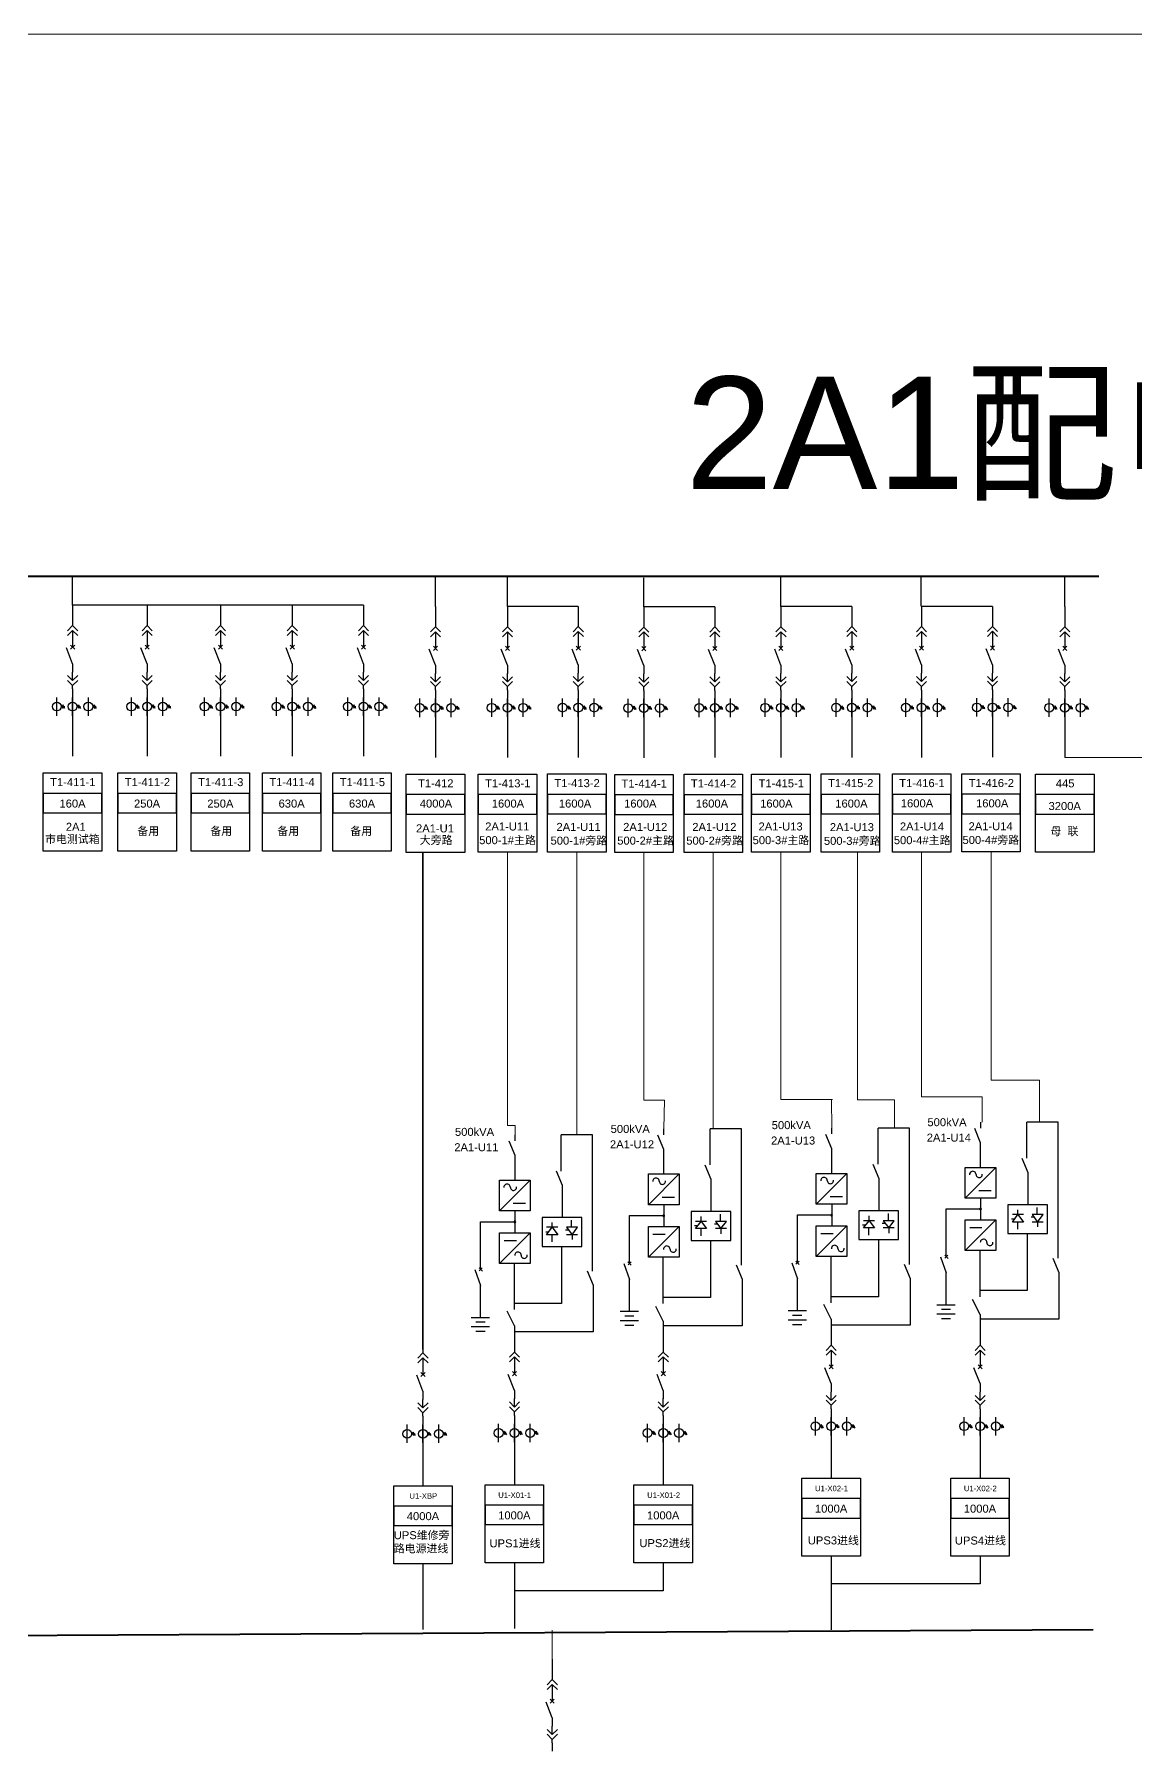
# Model space of a CAD drawing. Header units: millimetres. Extents: x -3460 to -460, y 6070 to 9130.
# Drawn here: x -2550.8 to -2452.7, y 7515.8 to 7668.4 of the extents above; entities that cross this region are included whole.
import ezdxf
from ezdxf.enums import TextEntityAlignment as Align

# ---------------------------------------------------------------- set-up
doc = ezdxf.new("R2010")
doc.units = ezdxf.units.MM
doc.header["$LTSCALE"] = 1000
doc.header["$MEASUREMENT"] = 0
doc.styles.get("Standard").update_dxf_attribs({"font": 'arial.ttf'})

# ---------------------------------------------------------------- blocks, each defined once
blk = doc.blocks.new('DYDQAA05')
at = {"color": 0}
blk.add_lwpolyline([(0, 0), (0, -7)], dxfattribs=at)
blk = doc.blocks.new('DYDQAA03')
at = {"color": 0}
for points in [[(0, 0), (0, -1.5)], [(-2.12, -3.62), (0, -1.5)], [(-2.12, -5.62), (0, -3.5)], [(2.12, -3.62), (0, -1.5)], [(2.12, -5.62), (0, -3.5)], [(0, -3.5), (0, -7)]]:
    blk.add_lwpolyline(points, dxfattribs=at)
blk = doc.blocks.new('DYDQAA09')
at = {"color": 0}
blk.add_lwpolyline([(0, 0), (0, -3.5)], dxfattribs=at)
blk.add_lwpolyline([(0, 0), (0, -3.5)], dxfattribs=at)
blk.add_lwpolyline([(0, 0), (0, -3.5)], dxfattribs=at)
blk.add_lwpolyline([(0, 0), (0, -3.5)], dxfattribs=at)
blk.add_lwpolyline([(0, 0), (0, -3.5)], dxfattribs=at)
blk.add_lwpolyline([(0, 0), (0, -3.5)], dxfattribs=at)
blk.add_lwpolyline([(0, 0), (0, -3.5)], dxfattribs=at)
blk.add_lwpolyline([(0, 0), (0, -3.5)], dxfattribs=at)
blk.add_lwpolyline([(0, 0), (0, -3.5)], dxfattribs=at)
blk = doc.blocks.new('DYDQ0201')
at = {"color": 0}
for points in [[(0.86, -0.86), (-0.86, 0.86)], [(-0.86, -0.86), (0.86, 0.86)], [(0, -7), (-2.61, -0.37)]]:
    blk.add_lwpolyline(points, dxfattribs=at)
blk = doc.blocks.new('DYDQAA04')
at = {"color": 0}
for points in [[(0, -3.5), (0, 0)], [(-2.12, -1.38), (0, -3.5)], [(-2.12, -3.38), (0, -5.5)], [(2.12, -1.38), (0, -3.5)], [(2.12, -3.38), (0, -5.5)], [(0, -7), (0, -5.5)]]:
    blk.add_lwpolyline(points, dxfattribs=at)
blk = doc.blocks.new('A$C03DD39B5')
for p, q in [((417, 475), (283, 392)), ((417, 422), (283, 339)), ((350, 333), (350, 467))]:
    blk.add_line(p, q)
blk.add_lwpolyline([(700, 167), (0, 167)])
blk.add_circle((350, 167), 167)

msp = doc.modelspace()

# ---------------------------------------------------------------- linework, layer by layer
for p, q in [((-2547.41, 7617.53, -28245.68), (-2547.41, 7620.11, -26862.4)), ((-2515.08, 7617.42, -8892.42), (-2515.08, 7620, -7509.14)), ((-2508.67, 7617.42, -9584.06), (-2508.67, 7620, -8200.78)), ((-2496.52, 7617.4, -8892.42), (-2496.52, 7619.98, -7509.14)), ((-2484.31, 7617.42, -8198.05), (-2484.31, 7620, -6814.77)), ((-2471.82, 7617.46, -2769.3), (-2471.82, 7620.04, -1386.01)), ((-2459.02, 7617.42, -8892.42), (-2459.02, 7620, -7509.14)), ((-2521.49, 7617.53, -28245.73), (-2547.41, 7617.53, -28245.73)), ((-2502.36, 7617.42, -9584.06), (-2508.67, 7617.42, -9584.06)), ((-2490.2, 7617.4, -8892.42), (-2496.52, 7617.4, -8892.42)), ((-2477.99, 7617.42, -8198.05), (-2484.31, 7617.42, -8198.05)), ((-2465.46, 7617.44, -14321.17), (-2471.78, 7617.44, -14321.17)), ((-2547.41, 7609.29, -26044.51), (-2547.41, 7607.65, -26044.51)), ((-2540.77, 7609.29, -26044.51), (-2540.77, 7607.65, -26044.51)), ((-2534.24, 7609.29, -26044.51), (-2534.24, 7607.65, -26044.51)), ((-2527.84, 7609.29, -26044.51), (-2527.84, 7607.65, -26044.51)), ((-2521.49, 7609.29, -26044.51), (-2521.49, 7607.65, -26044.51)), ((-2515.08, 7609.18, -6691.2), (-2515.08, 7607.54, -6691.2)), ((-2508.67, 7609.18, -7382.84), (-2508.67, 7607.54, -7382.84)), ((-2502.36, 7609.2, -6691.2), (-2502.36, 7607.56, -6691.2)), ((-2496.52, 7609.16, -6691.2), (-2496.52, 7607.52, -6691.2)), ((-2490.2, 7609.17, -5999.56), (-2490.2, 7607.53, -5999.56)), ((-2484.31, 7609.18, -5996.82), (-2484.31, 7607.54, -5996.82)), ((-2477.99, 7609.2, -5305.18), (-2477.99, 7607.56, -5305.18)), ((-2471.78, 7609.2, -12119.95), (-2471.78, 7607.56, -12119.95)), ((-2465.46, 7609.22, -11428.31), (-2465.46, 7607.58, -11428.31)), ((-2459.02, 7609.18, -6691.2), (-2459.02, 7607.54, -6691.2)), ((-2547.41, 7607.65, -26044.51), (-2547.41, 7604.09, -26044.51)), ((-2540.77, 7607.65, -26044.51), (-2540.77, 7604.09, -26044.51)), ((-2534.24, 7607.65, -26044.51), (-2534.24, 7604.09, -26044.51)), ((-2527.84, 7607.65, -26044.51), (-2527.84, 7604.09, -26044.51)), ((-2521.49, 7607.65, -26044.51), (-2521.49, 7604.09, -26044.51)), ((-2515.08, 7607.54, -6691.2), (-2515.08, 7603.98, -6691.2)), ((-2508.67, 7607.54, -7382.84), (-2508.67, 7603.98, -7382.84)), ((-2502.36, 7607.56, -6691.2), (-2502.36, 7603.99, -6691.2)), ((-2496.52, 7607.52, -6691.2), (-2496.52, 7603.95, -6691.2)), ((-2490.2, 7607.53, -5999.56), (-2490.2, 7603.97, -5999.56)), ((-2484.31, 7607.54, -5996.82), (-2484.31, 7603.98, -5996.82)), ((-2477.99, 7607.56, -5305.18), (-2477.99, 7603.99, -5305.18)), ((-2471.78, 7607.56, -12119.95), (-2471.78, 7603.99, -12119.95)), ((-2465.46, 7607.58, -11428.31), (-2465.46, 7604.01, -11428.31)), ((-2459.02, 7607.54, -6691.2), (-2459.02, 7603.98, -6691.2)), ((-2516.2, 7544.52, -6132.72), (-2516.2, 7542.88, -6132.72)), ((-2508.05, 7544.6, -6132.72), (-2508.05, 7542.96, -6132.72)), ((-2494.79, 7544.6, -6132.72), (-2494.79, 7542.96, -6132.72)), ((-2479.83, 7545.2, -6132.72), (-2479.83, 7543.56, -6132.72)), ((-2466.57, 7545.2, -6132.72), (-2466.57, 7543.56, -6132.72)), ((-2516.2, 7542.88, -3931.49), (-2516.2, 7539.13, -6291.53)), ((-2508.05, 7542.96, -3931.49), (-2508.05, 7539.21, -6259.02)), ((-2494.79, 7542.96, -3931.49), (-2494.79, 7539.21, -6290.51)), ((-2479.83, 7543.56, -3931.49), (-2479.83, 7539.81, -6259.02)), ((-2466.57, 7543.56, -3931.49), (-2466.57, 7539.81, -6290.51)), ((-2516.2, 7532.18, -6259.02), (-2516.2, 7526.32, -6259.02)), ((-2508.05, 7532.26, -6259.02), (-2508.05, 7526.4, -6259.02)), ((-2494.79, 7532.26, -6259.02), (-2494.79, 7529.78, -6259.02)), ((-2479.83, 7532.85, -6259.02), (-2479.83, 7526.28, -6259.02)), ((-2466.57, 7532.85, -6259.02), (-2466.57, 7530.38, -6259.02)), ((-2494.79, 7529.78, -6259.02), (-2508.05, 7529.78, -6259.02)), ((-2466.57, 7530.38, -6259.02), (-2479.83, 7530.38, -6259.02))]:
    msp.add_line(p, q)
at = {"color": 1, "lineweight": 20}
msp.add_line((-2459.02, 7603.98, -6691.2), (-2442.49, 7603.99, -6691.2), dxfattribs=at)
at = {"color": 5, "lineweight": 35}
msp.add_line((-2516.2, 7595.53, -7509.14), (-2516.2, 7551.27, -8333.94), dxfattribs=at)
at = {"color": 6, "lineweight": 13, "ltscale": 0.02468, "true_color": 0xff00ff}
for p, q in [((-2508.67, 7595.54, -8200.78), (-2508.67, 7571.2)), ((-2496.52, 7595.51, -7509.14), (-2496.52, 7573.45)), ((-2484.31, 7595.54, -6814.77), (-2484.31, 7573.53)), ((-2471.78, 7595.55, -12937.89), (-2471.78, 7573.77, -12937.89)), ((-2496.52, 7573.45), (-2494.67, 7573.45)), ((-2494.67, 7573.45), (-2494.73, 7570.91, -8333.94)), ((-2484.31, 7573.53), (-2479.71, 7573.53)), ((-2479.81, 7573.53), (-2479.78, 7570.97, -8333.94)), ((-2471.78, 7573.77, -12937.89), (-2466.38, 7573.77, -12937.89)), ((-2466.38, 7573.77, -12937.89), (-2466.38, 7571.51, -12937.89)), ((-2508.67, 7571.2), (-2508, 7571.2)), ((-2508, 7571.2), (-2507.99, 7570.37))]:
    msp.add_line(p, q, dxfattribs=at)
at = {"color": 3, "lineweight": 13, "ltscale": 0.02468, "true_color": 0x00ff00}
for p, q in [((-2502.49, 7595.55, -7509.14), (-2502.49, 7570.37, -7509.14)), ((-2490.34, 7595.53, -6817.5), (-2490.34, 7570.91, -6817.5)), ((-2477.5, 7595.55, -6123.13), (-2477.5, 7573.49, -6123.13)), ((-2465.59, 7595.57, -12246.25), (-2465.59, 7575.25, -12246.25)), ((-2465.59, 7575.25, -12246.25), (-2461.28, 7575.25, -12246.25)), ((-2461.28, 7575.25, -12246.25), (-2461.28, 7571.51, -12246.25)), ((-2477.5, 7573.49, -6123.13), (-2474.19, 7573.49, -6123.13)), ((-2474.19, 7573.49, -6123.13), (-2474.19, 7570.97, -6123.13))]:
    msp.add_line(p, q, dxfattribs=at)
at = {"color": 3, "lineweight": -2}
for p, q in [((-2507.99, 7569.85, -8333.94), (-2507.99, 7570.37, -8333.94)), ((-2501.09, 7570.37, -8333.94), (-2503.88, 7570.37, -8333.94)), ((-2503.88, 7567.15, -8333.94), (-2503.88, 7570.37, -8333.94)), ((-2501.09, 7570.37, -8333.94), (-2503.88, 7570.37, -8333.94)), ((-2495.3, 7570.38, -8333.94), (-2494.77, 7569.11, -8333.94)), ((-2494.73, 7570.39, -8333.94), (-2494.73, 7570.91, -8333.94)), ((-2487.83, 7570.91, -8333.94), (-2490.61, 7570.91, -8333.94)), ((-2490.61, 7567.69, -8333.94), (-2490.61, 7570.91, -8333.94)), ((-2487.83, 7570.91, -8333.94), (-2490.61, 7570.91, -8333.94)), ((-2480.35, 7570.44, -8333.94), (-2479.81, 7569.17, -8333.94)), ((-2479.78, 7570.45, -8333.94), (-2479.78, 7570.97, -8333.94)), ((-2472.87, 7570.97, -8333.94), (-2475.66, 7570.97, -8333.94)), ((-2475.66, 7567.75, -8333.94), (-2475.66, 7570.97, -8333.94)), ((-2472.87, 7570.97, -8333.94), (-2475.66, 7570.97, -8333.94)), ((-2467.08, 7570.98, -8333.94), (-2466.55, 7569.7, -8333.94)), ((-2466.51, 7570.98, -8333.94), (-2466.51, 7571.51, -8333.94)), ((-2459.61, 7571.51, -8333.94), (-2462.39, 7571.51, -8333.94)), ((-2462.39, 7568.29, -8333.94), (-2462.39, 7571.51, -8333.94)), ((-2459.61, 7571.51, -8333.94), (-2462.39, 7571.51, -8333.94)), ((-2508.56, 7569.85, -8333.94), (-2508.03, 7568.57, -8333.94)), ((-2508.03, 7568.57, -8333.94), (-2508.03, 7566.39, -8333.94)), ((-2494.77, 7569.11, -8333.94), (-2494.77, 7566.92, -8333.94)), ((-2479.81, 7569.17, -8333.94), (-2479.81, 7566.98, -8333.94)), ((-2466.55, 7569.7, -8333.94), (-2466.55, 7567.52, -8333.94)), ((-2504.34, 7567.17, -8333.94), (-2503.81, 7565.89, -8333.94)), ((-2491.08, 7567.7, -8333.94), (-2490.55, 7566.43, -8333.94)), ((-2476.13, 7567.76, -8333.94), (-2475.59, 7566.49, -8333.94)), ((-2465.17, 7567.48, -8333.94), (-2467.9, 7564.75, -8333.94)), ((-2467.9, 7567.48, -8333.94), (-2465.17, 7567.48, -8333.94)), ((-2467.9, 7564.75, -8333.94), (-2467.9, 7567.48, -8333.94)), ((-2465.17, 7567.48, -8333.94), (-2465.17, 7564.75, -8333.94)), ((-2462.86, 7568.3, -8333.94), (-2462.33, 7567.02, -8333.94)), ((-2506.65, 7566.35, -8333.94), (-2509.38, 7563.61, -8333.94)), ((-2509.38, 7566.35, -8333.94), (-2506.65, 7566.35, -8333.94)), ((-2509.38, 7563.61, -8333.94), (-2509.38, 7566.35, -8333.94)), ((-2506.65, 7566.35, -8333.94), (-2506.65, 7563.61, -8333.94)), ((-2503.81, 7565.89, -8333.94), (-2503.81, 7563.01, -8333.94)), ((-2493.39, 7566.89, -8333.94), (-2496.12, 7564.15, -8333.94)), ((-2496.12, 7566.89, -8333.94), (-2493.39, 7566.89, -8333.94)), ((-2496.12, 7564.15, -8333.94), (-2496.12, 7566.89, -8333.94)), ((-2493.39, 7566.89, -8333.94), (-2493.39, 7564.15, -8333.94)), ((-2490.55, 7566.43, -8333.94), (-2490.55, 7563.54, -8333.94)), ((-2478.43, 7566.94, -8333.94), (-2481.16, 7564.21, -8333.94)), ((-2481.16, 7566.94, -8333.94), (-2478.43, 7566.94, -8333.94)), ((-2481.16, 7564.21, -8333.94), (-2481.16, 7566.94, -8333.94)), ((-2478.43, 7566.94, -8333.94), (-2478.43, 7564.21, -8333.94)), ((-2475.59, 7566.49, -8333.94), (-2475.59, 7563.6, -8333.94)), ((-2462.33, 7567.02, -8333.94), (-2462.33, 7564.14, -8333.94)), ((-2508.15, 7564.3, -8333.94), (-2507.06, 7564.3, -8333.94)), ((-2493.39, 7564.15, -8333.94), (-2496.12, 7564.15, -8333.94)), ((-2494.89, 7564.83, -8333.94), (-2493.8, 7564.83, -8333.94)), ((-2494.74, 7564.17, -8333.94), (-2494.74, 7562.24, -8333.94)), ((-2478.43, 7564.21, -8333.94), (-2481.16, 7564.21, -8333.94)), ((-2479.93, 7564.89, -8333.94), (-2478.84, 7564.89, -8333.94)), ((-2479.79, 7564.23, -8333.94), (-2479.79, 7562.3, -8333.94)), ((-2465.17, 7564.75, -8333.94), (-2467.9, 7564.75, -8333.94)), ((-2466.67, 7565.43, -8333.94), (-2465.58, 7565.43, -8333.94)), ((-2466.53, 7564.76, -8333.94), (-2466.53, 7562.84, -8333.94)), ((-2462.33, 7564.14, -8333.94), (-2464.1, 7564.14, -8333.94)), ((-2464.1, 7564.14, -8333.94), (-2464.1, 7561.58, -8333.94)), ((-2460.57, 7564.14, -8333.94), (-2462.33, 7564.14, -8333.94)), ((-2460.57, 7561.58, -8333.94), (-2460.57, 7564.14, -8333.94)), ((-2511.06, 7562.64, -8333.94), (-2508.01, 7562.64, -8333.94)), ((-2511.06, 7559.85, -8333.94), (-2511.06, 7562.64, -8333.94)), ((-2511.06, 7559.85, -8333.94), (-2511.06, 7562.61, -8333.94)), ((-2506.65, 7563.61, -8333.94), (-2509.38, 7563.61, -8333.94)), ((-2508.01, 7563.63, -8333.94), (-2508.01, 7561.7, -8333.94)), ((-2503.81, 7563.01, -8333.94), (-2505.58, 7563.01, -8333.94)), ((-2505.58, 7563.01, -8333.94), (-2505.58, 7560.44, -8333.94)), ((-2504.68, 7562.14, -8333.94), (-2504.68, 7562.58, -8333.94)), ((-2502.05, 7563.01, -8333.94), (-2503.81, 7563.01, -8333.94)), ((-2502.96, 7562.15, -8333.94), (-2502.96, 7562.77, -8333.94)), ((-2502.05, 7560.44, -8333.94), (-2502.05, 7563.01, -8333.94)), ((-2497.8, 7563.18, -8333.94), (-2494.74, 7563.18, -8333.94)), ((-2497.8, 7560.39, -8333.94), (-2497.8, 7563.18, -8333.94)), ((-2497.8, 7560.39, -8333.94), (-2497.8, 7563.15, -8333.94)), ((-2490.55, 7563.54, -8333.94), (-2492.32, 7563.54, -8333.94)), ((-2492.32, 7563.54, -8333.94), (-2492.32, 7560.98, -8333.94)), ((-2490.93, 7562.67, -8333.94), (-2491.91, 7562.67, -8333.94)), ((-2491.91, 7562.02, -8333.94), (-2491.42, 7562.67, -8333.94)), ((-2491.42, 7562.68, -8333.94), (-2491.42, 7563.11, -8333.94)), ((-2491.42, 7562.67, -8333.94), (-2490.93, 7562.02, -8333.94)), ((-2488.78, 7563.54, -8333.94), (-2490.55, 7563.54, -8333.94)), ((-2489.16, 7562.67, -8333.94), (-2490.15, 7562.67, -8333.94)), ((-2490.15, 7562.67, -8333.94), (-2489.65, 7562.02, -8333.94)), ((-2489.69, 7562.69, -8333.94), (-2489.69, 7563.3, -8333.94)), ((-2489.65, 7562.02, -8333.94), (-2489.16, 7562.67, -8333.94)), ((-2488.78, 7560.98, -8333.94), (-2488.78, 7563.54, -8333.94)), ((-2482.84, 7563.24, -8333.94), (-2479.79, 7563.24, -8333.94)), ((-2482.84, 7560.44, -8333.94), (-2482.84, 7563.24, -8333.94)), ((-2482.84, 7560.44, -8333.94), (-2482.84, 7563.21, -8333.94)), ((-2475.59, 7563.6, -8333.94), (-2477.36, 7563.6, -8333.94)), ((-2477.36, 7563.6, -8333.94), (-2477.36, 7561.04, -8333.94)), ((-2475.97, 7562.73, -8333.94), (-2476.96, 7562.73, -8333.94)), ((-2476.96, 7562.08, -8333.94), (-2476.46, 7562.73, -8333.94)), ((-2476.46, 7562.74, -8333.94), (-2476.46, 7563.17, -8333.94)), ((-2476.46, 7562.73, -8333.94), (-2475.97, 7562.08, -8333.94)), ((-2473.83, 7563.6, -8333.94), (-2475.59, 7563.6, -8333.94)), ((-2475.02, 7562.49, -8333.94), (-2475.28, 7562.49, -8333.94)), ((-2474.21, 7562.73, -8333.94), (-2475.19, 7562.73, -8333.94)), ((-2475.19, 7562.73, -8333.94), (-2474.7, 7562.08, -8333.94)), ((-2474.74, 7562.75, -8333.94), (-2474.74, 7563.36, -8333.94)), ((-2474.7, 7562.08, -8333.94), (-2474.21, 7562.73, -8333.94)), ((-2473.83, 7561.04, -8333.94), (-2473.83, 7563.6, -8333.94)), ((-2469.58, 7563.78, -8333.94), (-2466.53, 7563.78, -8333.94)), ((-2469.58, 7560.98, -8333.94), (-2469.58, 7563.78, -8333.94)), ((-2469.58, 7560.98, -8333.94), (-2469.58, 7563.75, -8333.94)), ((-2467.9, 7562.8, -8333.94), (-2465.17, 7562.8, -8333.94)), ((-2465.17, 7562.8, -8333.94), (-2467.9, 7560.07, -8333.94)), ((-2467.9, 7560.07, -8333.94), (-2467.9, 7562.8, -8333.94)), ((-2465.17, 7562.8, -8333.94), (-2465.17, 7560.07, -8333.94)), ((-2463.52, 7562.86, -8333.94), (-2463.78, 7562.86, -8333.94)), ((-2462.71, 7563.27, -8333.94), (-2463.69, 7563.27, -8333.94)), ((-2463.69, 7562.61, -8333.94), (-2463.2, 7563.27, -8333.94)), ((-2462.71, 7562.61, -8333.94), (-2463.69, 7562.61, -8333.94)), ((-2463.24, 7562.6, -8333.94), (-2463.24, 7561.98, -8333.94)), ((-2463.2, 7563.27, -8333.94), (-2463.2, 7563.71, -8333.94)), ((-2463.2, 7563.27, -8333.94), (-2462.71, 7562.61, -8333.94)), ((-2461.75, 7563.03, -8333.94), (-2462.02, 7563.03, -8333.94)), ((-2460.94, 7563.27, -8333.94), (-2461.93, 7563.27, -8333.94)), ((-2461.93, 7563.27, -8333.94), (-2461.44, 7562.61, -8333.94)), ((-2460.94, 7562.61, -8333.94), (-2461.93, 7562.61, -8333.94)), ((-2461.47, 7563.29, -8333.94), (-2461.47, 7563.9, -8333.94)), ((-2461.44, 7562.61, -8333.94), (-2460.94, 7563.27, -8333.94)), ((-2461.44, 7562.61, -8333.94), (-2461.44, 7562.17, -8333.94)), ((-2509.38, 7561.66, -8333.94), (-2506.65, 7561.66, -8333.94)), ((-2506.65, 7561.66, -8333.94), (-2509.38, 7558.93, -8333.94)), ((-2509.38, 7558.93, -8333.94), (-2509.38, 7561.66, -8333.94)), ((-2508.97, 7560.98, -8333.94), (-2507.88, 7560.98, -8333.94)), ((-2506.65, 7561.66, -8333.94), (-2506.65, 7558.93, -8333.94)), ((-2505, 7561.72, -8333.94), (-2505.26, 7561.72, -8333.94)), ((-2504.19, 7562.14, -8333.94), (-2505.18, 7562.14, -8333.94)), ((-2505.18, 7561.48, -8333.94), (-2504.68, 7562.14, -8333.94)), ((-2504.19, 7561.48, -8333.94), (-2505.18, 7561.48, -8333.94)), ((-2504.72, 7561.46, -8333.94), (-2504.72, 7560.85, -8333.94)), ((-2504.68, 7562.14, -8333.94), (-2504.19, 7561.48, -8333.94)), ((-2503.24, 7561.89, -8333.94), (-2503.5, 7561.89, -8333.94)), ((-2502.42, 7562.14, -8333.94), (-2503.41, 7562.14, -8333.94)), ((-2503.41, 7562.14, -8333.94), (-2502.92, 7561.48, -8333.94)), ((-2502.42, 7561.48, -8333.94), (-2503.41, 7561.48, -8333.94)), ((-2502.92, 7561.48, -8333.94), (-2502.42, 7562.14, -8333.94)), ((-2502.92, 7561.48, -8333.94), (-2502.92, 7561.04, -8333.94)), ((-2496.12, 7562.2, -8333.94), (-2493.39, 7562.2, -8333.94)), ((-2493.39, 7562.2, -8333.94), (-2496.12, 7559.47, -8333.94)), ((-2496.12, 7559.47, -8333.94), (-2496.12, 7562.2, -8333.94)), ((-2495.71, 7561.52, -8333.94), (-2494.62, 7561.52, -8333.94)), ((-2493.39, 7562.2, -8333.94), (-2493.39, 7559.47, -8333.94)), ((-2492.32, 7560.98, -8333.94), (-2490.55, 7560.98, -8333.94)), ((-2491.74, 7562.26, -8333.94), (-2492, 7562.26, -8333.94)), ((-2490.93, 7562.02, -8333.94), (-2491.91, 7562.02, -8333.94)), ((-2491.46, 7562, -8333.94), (-2491.46, 7561.39, -8333.94)), ((-2490.55, 7560.98, -8333.94), (-2488.78, 7560.98, -8333.94)), ((-2489.97, 7562.43, -8333.94), (-2490.23, 7562.43, -8333.94)), ((-2489.16, 7562.02, -8333.94), (-2490.15, 7562.02, -8333.94)), ((-2489.65, 7562.01, -8333.94), (-2489.65, 7561.57, -8333.94)), ((-2481.16, 7562.26, -8333.94), (-2478.43, 7562.26, -8333.94)), ((-2478.43, 7562.26, -8333.94), (-2481.16, 7559.53, -8333.94)), ((-2481.16, 7559.53, -8333.94), (-2481.16, 7562.26, -8333.94)), ((-2480.75, 7561.58, -8333.94), (-2479.66, 7561.58, -8333.94)), ((-2478.43, 7562.26, -8333.94), (-2478.43, 7559.53, -8333.94)), ((-2477.36, 7561.04, -8333.94), (-2475.59, 7561.04, -8333.94)), ((-2476.78, 7562.32, -8333.94), (-2477.04, 7562.32, -8333.94)), ((-2475.97, 7562.08, -8333.94), (-2476.96, 7562.08, -8333.94)), ((-2476.5, 7562.06, -8333.94), (-2476.5, 7561.45, -8333.94)), ((-2475.59, 7561.04, -8333.94), (-2473.83, 7561.04, -8333.94)), ((-2474.21, 7562.08, -8333.94), (-2475.19, 7562.08, -8333.94)), ((-2474.7, 7562.07, -8333.94), (-2474.7, 7561.63, -8333.94)), ((-2467.49, 7562.12, -8333.94), (-2466.4, 7562.12, -8333.94)), ((-2464.1, 7561.58, -8333.94), (-2462.33, 7561.58, -8333.94)), ((-2462.33, 7561.58, -8333.94), (-2460.57, 7561.58, -8333.94)), ((-2505.58, 7560.44, -8333.94), (-2503.81, 7560.44, -8333.94)), ((-2503.81, 7560.44, -8333.94), (-2502.05, 7560.44, -8333.94)), ((-2493.39, 7559.47, -8333.94), (-2496.12, 7559.47, -8333.94)), ((-2478.43, 7559.53, -8333.94), (-2481.16, 7559.53, -8333.94)), ((-2465.17, 7560.07, -8333.94), (-2467.9, 7560.07, -8333.94)), ((-2506.65, 7558.93, -8333.94), (-2509.38, 7558.93, -8333.94))]:
    msp.add_line(p, q, dxfattribs=at)
at = {"color": 3}
for p, q in [((-2501.09, 7558.24, -8333.94), (-2501.09, 7570.37, -8333.94)), ((-2487.83, 7558.78, -8333.94), (-2487.83, 7570.91, -8333.94)), ((-2472.87, 7558.84, -8333.94), (-2472.87, 7570.97, -8333.94)), ((-2459.61, 7559.38, -8333.94), (-2459.61, 7571.51, -8333.94)), ((-2490.59, 7560.98, -8333.94), (-2490.59, 7557.52, -8333.94)), ((-2475.63, 7561.04, -8333.94), (-2475.63, 7557.58, -8333.94)), ((-2469.58, 7559.52, -8333.94), (-2469.58, 7560.98, -8333.94)), ((-2462.37, 7561.58, -8333.94), (-2462.37, 7558.12, -8333.94)), ((-2511.06, 7558.39, -8333.94), (-2511.06, 7559.85, -8333.94)), ((-2503.85, 7560.44, -8333.94), (-2503.85, 7556.98, -8333.94)), ((-2497.8, 7558.93, -8333.94), (-2497.8, 7560.39, -8333.94)), ((-2494.79, 7555.35, -8333.94), (-2494.79, 7559.47, -8333.94)), ((-2482.84, 7558.99, -8333.94), (-2482.84, 7560.44, -8333.94)), ((-2479.83, 7555.41, -8333.94), (-2479.83, 7559.53, -8333.94)), ((-2470.09, 7559.52, -8333.94), (-2469.58, 7558.09, -8333.94)), ((-2469.42, 7559.37, -8333.94), (-2469.72, 7559.65, -8333.94)), ((-2469.44, 7559.67, -8333.94), (-2469.71, 7559.39, -8333.94)), ((-2466.57, 7555.95, -8333.94), (-2466.57, 7560.07, -8333.94)), ((-2511.57, 7558.39, -8333.94), (-2511.06, 7556.95, -8333.94)), ((-2510.9, 7558.24, -8333.94), (-2511.2, 7558.52, -8333.94)), ((-2510.92, 7558.54, -8333.94), (-2511.19, 7558.26, -8333.94)), ((-2508.05, 7554.82, -8333.94), (-2508.05, 7558.93, -8333.94)), ((-2501.56, 7558.26, -8333.94), (-2501.03, 7556.98, -8333.94)), ((-2498.31, 7558.93, -8333.94), (-2497.8, 7557.49, -8333.94)), ((-2497.64, 7558.77, -8333.94), (-2497.94, 7559.06, -8333.94)), ((-2497.66, 7559.07, -8333.94), (-2497.93, 7558.79, -8333.94)), ((-2488.3, 7558.8, -8333.94), (-2487.77, 7557.52, -8333.94)), ((-2483.35, 7558.99, -8333.94), (-2482.84, 7557.55, -8333.94)), ((-2482.69, 7558.83, -8333.94), (-2482.98, 7559.12, -8333.94)), ((-2482.7, 7559.13, -8333.94), (-2482.97, 7558.85, -8333.94)), ((-2473.34, 7558.86, -8333.94), (-2472.81, 7557.58, -8333.94)), ((-2469.58, 7555.22, -8333.94), (-2469.58, 7558.09, -8333.94)), ((-2460.08, 7559.39, -8333.94), (-2459.55, 7558.12, -8333.94)), ((-2459.55, 7558.12, -8333.94), (-2459.55, 7553.96, -8333.94)), ((-2511.06, 7554.09, -8333.94), (-2511.06, 7556.95, -8333.94)), ((-2501.03, 7556.98, -8333.94), (-2501.03, 7552.82, -8333.94)), ((-2497.8, 7554.63, -8333.94), (-2497.8, 7557.49, -8333.94)), ((-2487.77, 7557.52, -8333.94), (-2487.77, 7553.36, -8333.94)), ((-2482.84, 7554.69, -8333.94), (-2482.84, 7557.55, -8333.94)), ((-2472.81, 7557.58, -8333.94), (-2472.81, 7553.42, -8333.94)), ((-2494.79, 7553.79, -8333.94), (-2495.45, 7555.1, -8333.94)), ((-2479.83, 7553.96, -8333.94), (-2480.5, 7555.27, -8333.94)), ((-2466.57, 7554.39, -8333.94), (-2467.23, 7555.7, -8333.94)), ((-2508.05, 7553.36, -8333.94), (-2508.71, 7554.67, -8333.94)), ((-2508.05, 7553.36, -8333.94), (-2508.05, 7551.35, -8333.94)), ((-2494.79, 7553.79, -8333.94), (-2494.79, 7551.35, -8333.94)), ((-2487.77, 7553.36, -8333.94), (-2494.79, 7553.36, -8333.94)), ((-2479.83, 7553.96, -8333.94), (-2479.83, 7551.95, -8333.94)), ((-2472.81, 7553.42, -8333.94), (-2479.83, 7553.42, -8333.94)), ((-2466.57, 7554.39, -8333.94), (-2466.57, 7551.95, -8333.94)), ((-2459.55, 7553.96, -8333.94), (-2466.57, 7553.96, -8333.94)), ((-2501.03, 7552.82, -8333.94), (-2508.05, 7552.82, -8333.94))]:
    msp.add_line(p, q, dxfattribs=at)
at = {"color": 1, "lineweight": 40}
msp.add_line((-2597.84, 7525.54, -12927), (-2456.51, 7526.32, -12927), dxfattribs=at)
at = {"color": 0, "lineweight": 20}
msp.add_line((-2504.68, 7523.67, -8051.27), (-2504.68, 7526.25, -6667.99), dxfattribs=at)
at = {"color": 1, "lineweight": 13, "ltscale": 0.001071}
msp.add_lwpolyline([(-2620, 7668.39), (-2292.73, 7668.39), (-2292.73, 7350), (-2620, 7350)], close=True, dxfattribs=at)
at = {"color": 1, "lineweight": 40, "ltscale": 100, "elevation": -26862.45}
msp.add_lwpolyline([(-2455.98, 7620.11), (-2563.67, 7620.11), (-2563.67, 7620.11)], dxfattribs=at)
for points, elevation in [([(-2550.02, 7602.6), (-2544.81, 7602.6), (-2544.81, 7595.64), (-2550.02, 7595.64)], -26862.45), ([(-2543.38, 7602.6), (-2538.17, 7602.6), (-2538.17, 7595.64), (-2543.38, 7595.64)], -26862.45), ([(-2536.85, 7602.6), (-2531.64, 7602.6), (-2531.64, 7595.64), (-2536.85, 7595.64)], -26862.45), ([(-2530.5, 7602.6), (-2525.29, 7602.6), (-2525.29, 7595.64), (-2530.5, 7595.64)], -26862.45), ([(-2524.23, 7602.6), (-2519.02, 7602.6), (-2519.02, 7595.64), (-2524.23, 7595.64)], -26862.45), ([(-2517.69, 7602.49), (-2512.48, 7602.49), (-2512.48, 7595.53), (-2517.69, 7595.53)], -7509.14), ([(-2511.28, 7602.49), (-2506.07, 7602.49), (-2506.07, 7595.54), (-2511.28, 7595.54)], -8200.78), ([(-2505.1, 7602.51), (-2499.89, 7602.51), (-2499.89, 7595.55), (-2505.1, 7595.55)], -7509.14), ([(-2499.12, 7602.46), (-2493.91, 7602.46), (-2493.91, 7595.51), (-2499.12, 7595.51)], -7509.14), ([(-2492.94, 7602.48), (-2487.73, 7602.48), (-2487.73, 7595.53), (-2492.94, 7595.53)], -6817.5), ([(-2486.92, 7602.49), (-2481.71, 7602.49), (-2481.71, 7595.54), (-2486.92, 7595.54)], -6814.77), ([(-2480.73, 7602.51), (-2475.53, 7602.51), (-2475.53, 7595.55), (-2480.73, 7595.55)], -6123.13), ([(-2474.38, 7602.51), (-2469.17, 7602.51), (-2469.17, 7595.55), (-2474.38, 7595.55)], -12937.89), ([(-2468.2, 7602.52), (-2462.99, 7602.52), (-2462.99, 7595.57), (-2468.2, 7595.57)], -12246.25), ([(-2461.62, 7602.49), (-2456.41, 7602.49), (-2456.41, 7595.54), (-2461.62, 7595.54)], -7509.14), ([(-2550.02, 7599.05), (-2544.81, 7599.05), (-2544.81, 7600.78), (-2550.02, 7600.78)], -26862.45), ([(-2543.38, 7599.05), (-2538.17, 7599.05), (-2538.17, 7600.78), (-2543.38, 7600.78)], -26862.45), ([(-2536.85, 7599.05), (-2531.64, 7599.05), (-2531.64, 7600.78), (-2536.85, 7600.78)], -26862.45), ([(-2530.5, 7599.05), (-2525.29, 7599.05), (-2525.29, 7600.78), (-2530.5, 7600.78)], -26862.45), ([(-2524.23, 7599.05), (-2519.02, 7599.05), (-2519.02, 7600.78), (-2524.23, 7600.78)], -26862.45), ([(-2517.69, 7598.94), (-2512.48, 7598.94), (-2512.48, 7600.67), (-2517.69, 7600.67)], -7509.14), ([(-2511.28, 7598.94), (-2506.07, 7598.94), (-2506.07, 7600.67), (-2511.28, 7600.67)], -8200.78), ([(-2505.1, 7598.95), (-2499.89, 7598.95), (-2499.89, 7600.69), (-2505.1, 7600.69)], -7509.14), ([(-2499.12, 7598.91), (-2493.91, 7598.91), (-2493.91, 7600.65), (-2499.12, 7600.65)], -7509.14), ([(-2492.94, 7598.93), (-2487.73, 7598.93), (-2487.73, 7600.66), (-2492.94, 7600.66)], -6817.5), ([(-2486.92, 7598.94), (-2481.71, 7598.94), (-2481.71, 7600.67), (-2486.92, 7600.67)], -6814.77), ([(-2480.73, 7598.95), (-2475.53, 7598.95), (-2475.53, 7600.69), (-2480.73, 7600.69)], -6123.13), ([(-2474.38, 7598.95), (-2469.17, 7598.95), (-2469.17, 7600.69), (-2474.38, 7600.69)], -12937.89), ([(-2468.2, 7598.97), (-2462.99, 7598.97), (-2462.99, 7600.71), (-2468.2, 7600.71)], -12246.25), ([(-2461.62, 7598.94), (-2456.41, 7598.94), (-2456.41, 7600.67), (-2461.62, 7600.67)], -7509.14), ([(-2482.44, 7539.81), (-2477.23, 7539.81), (-2477.23, 7532.85), (-2482.44, 7532.85)], -6259.02), ([(-2469.18, 7539.81), (-2463.97, 7539.81), (-2463.97, 7532.85), (-2469.18, 7532.85)], -6290.51), ([(-2518.8, 7539.13), (-2513.59, 7539.13), (-2513.59, 7532.18), (-2518.8, 7532.18)], -6291.53), ([(-2510.66, 7539.21), (-2505.45, 7539.21), (-2505.45, 7532.26), (-2510.66, 7532.26)], -6259.02), ([(-2497.4, 7539.21), (-2492.19, 7539.21), (-2492.19, 7532.26), (-2497.4, 7532.26)], -6290.51), ([(-2518.8, 7535.58), (-2513.59, 7535.58), (-2513.59, 7537.32), (-2518.8, 7537.32)], -6291.53), ([(-2510.66, 7535.66), (-2505.45, 7535.66), (-2505.45, 7537.39), (-2510.66, 7537.39)], -6259.02), ([(-2497.4, 7535.66), (-2492.19, 7535.66), (-2492.19, 7537.39), (-2497.4, 7537.39)], -6290.51), ([(-2482.44, 7536.25), (-2477.23, 7536.25), (-2477.23, 7537.99), (-2482.44, 7537.99)], -6259.02), ([(-2469.18, 7536.25), (-2463.97, 7536.25), (-2463.97, 7537.99), (-2469.18, 7537.99)], -6290.51)]:
    msp.add_lwpolyline(points, close=True, dxfattribs=dict(elevation=elevation))
at = {"color": 3, "elevation": -8333.94}
for points in [[(-2462.37, 7558.12), (-2462.37, 7556.5), (-2466.57, 7556.5)], [(-2503.85, 7556.98), (-2503.85, 7555.36), (-2508.05, 7555.36)], [(-2490.59, 7557.52), (-2490.59, 7555.9), (-2494.79, 7555.9)], [(-2475.63, 7557.58), (-2475.63, 7555.96), (-2479.83, 7555.96)], [(-2468.78, 7555.22), (-2470.42, 7555.22)], [(-2510.26, 7554.09), (-2511.9, 7554.09)], [(-2510.67, 7553.68), (-2511.49, 7553.68)], [(-2497, 7554.63), (-2498.64, 7554.63)], [(-2497, 7553.81), (-2498.64, 7553.81)], [(-2497.41, 7554.22), (-2498.23, 7554.22)], [(-2497.41, 7553.4), (-2498.23, 7553.4)], [(-2482.04, 7554.69), (-2483.68, 7554.69)], [(-2482.04, 7553.87), (-2483.68, 7553.87)], [(-2482.45, 7554.28), (-2483.27, 7554.28)], [(-2482.45, 7553.46), (-2483.27, 7553.46)], [(-2468.78, 7554.4), (-2470.42, 7554.4)], [(-2469.19, 7554.81), (-2470.01, 7554.81)], [(-2469.19, 7553.99), (-2470.01, 7553.99)], [(-2510.26, 7553.27), (-2511.9, 7553.27)], [(-2510.67, 7552.86), (-2511.49, 7552.86)]]:
    msp.add_lwpolyline(points, dxfattribs=at)
at = {"color": 3, "lineweight": -2}
for centre, radius, start, end in [((-2467.22, 7566.84, -8333.94), 0.29, 0, 183.1262), ((-2508.7, 7565.7, -8333.94), 0.29, 0, 183.1262), ((-2508.13, 7565.7, -8333.94), 0.276, 180, 7.6852), ((-2495.44, 7566.24, -8333.94), 0.29, 0, 183.1262), ((-2494.87, 7566.24, -8333.94), 0.276, 180, 7.6852), ((-2480.48, 7566.3, -8333.94), 0.29, 0, 183.1262), ((-2479.91, 7566.3, -8333.94), 0.276, 180, 7.6852), ((-2466.65, 7566.84, -8333.94), 0.276, 180, 7.6852), ((-2508.01, 7562.63, -8333.94), 0.0769, 0, 180), ((-2508.01, 7562.63, -8333.94), 0.0769, 180, 0), ((-2494.75, 7563.17, -8333.94), 0.0769, 0, 180), ((-2494.75, 7563.17, -8333.94), 0.0769, 180, 0), ((-2479.79, 7563.23, -8333.94), 0.0769, 0, 180), ((-2479.79, 7563.23, -8333.94), 0.0769, 180, 0), ((-2466.53, 7563.77, -8333.94), 0.0769, 0, 180), ((-2466.53, 7563.77, -8333.94), 0.0769, 180, 0), ((-2466.26, 7560.79, -8333.94), 0.29, 0, 183.1262), ((-2507.74, 7559.65, -8333.94), 0.29, 0, 183.1262), ((-2507.18, 7559.65, -8333.94), 0.276, 180, 7.6852), ((-2494.48, 7560.19, -8333.94), 0.29, 0, 183.1262), ((-2493.91, 7560.19, -8333.94), 0.276, 180, 7.6852), ((-2479.52, 7560.25, -8333.94), 0.29, 0, 183.1262), ((-2478.96, 7560.25, -8333.94), 0.276, 180, 7.6852), ((-2465.7, 7560.79, -8333.94), 0.276, 180, 7.6852)]:
    msp.add_arc(centre, radius, start, end, dxfattribs=at)

# ---------------------------------------------------------------- block references
at = {"xscale": 0.2128962921302706, "yscale": 0.2128962921302706, "zscale": 0.2128962921302706}
for name, p in [('DYDQAA05', (-2547.41, 7617.53, -28245.73)), ('DYDQAA05', (-2540.77, 7617.53, -28245.73)), ('DYDQAA05', (-2534.24, 7617.53, -28245.73)), ('DYDQAA05', (-2527.84, 7617.53, -28245.73)), ('DYDQAA05', (-2521.49, 7617.53, -28245.73)), ('DYDQAA05', (-2515.08, 7617.42, -8892.42)), ('DYDQAA05', (-2508.67, 7617.42, -9584.06)), ('DYDQAA05', (-2502.36, 7617.42, -8892.42)), ('DYDQAA05', (-2496.52, 7617.4, -8892.42)), ('DYDQAA05', (-2490.2, 7617.4, -8200.78)), ('DYDQAA05', (-2484.31, 7617.42, -8198.05)), ('DYDQAA05', (-2477.99, 7617.42, -7506.41)), ('DYDQAA05', (-2471.78, 7617.44, -14321.17)), ('DYDQAA05', (-2465.46, 7617.44, -13629.53)), ('DYDQAA05', (-2459.02, 7617.42, -8892.42)), ('DYDQAA03', (-2547.41, 7616.04, -28245.73)), ('DYDQAA03', (-2540.77, 7616.04, -28245.73)), ('DYDQAA03', (-2534.24, 7616.04, -28245.73)), ('DYDQAA03', (-2527.84, 7616.04, -28245.73)), ('DYDQAA03', (-2521.49, 7616.04, -28245.73)), ('DYDQAA03', (-2515.08, 7615.93, -8892.42)), ('DYDQAA03', (-2508.67, 7615.93, -9584.06)), ('DYDQAA03', (-2502.36, 7615.95, -8892.42)), ('DYDQAA03', (-2496.52, 7615.91, -8892.42)), ('DYDQAA03', (-2490.2, 7615.92, -8200.78)), ('DYDQAA03', (-2484.31, 7615.93, -8198.05)), ('DYDQAA03', (-2477.99, 7615.95, -7506.41)), ('DYDQAA03', (-2471.78, 7615.95, -14321.17)), ('DYDQAA03', (-2465.46, 7615.96, -13629.53)), ('DYDQAA03', (-2459.02, 7615.93, -8892.42)), ('DYDQAA09', (-2547.41, 7614.55, -28245.73)), ('DYDQAA09', (-2540.77, 7614.55, -28245.73)), ('DYDQAA09', (-2534.24, 7614.55, -28245.73)), ('DYDQAA09', (-2527.84, 7614.55, -28245.73)), ('DYDQAA09', (-2521.49, 7614.55, -28245.73)), ('DYDQAA09', (-2515.08, 7614.44, -8892.42)), ('DYDQAA09', (-2508.67, 7614.44, -9584.06)), ('DYDQAA09', (-2502.36, 7614.46, -8892.42)), ('DYDQAA09', (-2496.52, 7614.42, -8892.42)), ('DYDQAA09', (-2490.2, 7614.43, -8200.78)), ('DYDQAA09', (-2484.31, 7614.44, -8198.05)), ('DYDQAA09', (-2477.99, 7614.46, -7506.41)), ('DYDQAA09', (-2471.78, 7614.46, -14321.17)), ('DYDQAA09', (-2465.46, 7614.47, -13629.53)), ('DYDQAA09', (-2459.02, 7614.44, -8892.42)), ('DYDQ0201', (-2547.41, 7613.81, -28245.73)), ('DYDQ0201', (-2540.77, 7613.81, -28245.73)), ('DYDQ0201', (-2534.24, 7613.81, -28245.73)), ('DYDQ0201', (-2527.84, 7613.81, -28245.73)), ('DYDQ0201', (-2521.49, 7613.81, -28245.73)), ('DYDQ0201', (-2515.08, 7613.7, -8892.42)), ('DYDQ0201', (-2508.67, 7613.7, -9584.06)), ('DYDQ0201', (-2502.36, 7613.71, -8892.42)), ('DYDQ0201', (-2496.52, 7613.67, -8892.42)), ('DYDQ0201', (-2490.2, 7613.69, -8200.78)), ('DYDQ0201', (-2484.31, 7613.7, -8198.05)), ('DYDQ0201', (-2477.99, 7613.71, -7506.41)), ('DYDQ0201', (-2471.78, 7613.71, -14321.17)), ('DYDQ0201', (-2465.46, 7613.73, -13629.53)), ('DYDQ0201', (-2459.02, 7613.7, -8892.42)), ('DYDQAA04', (-2547.41, 7611.57, -28245.73)), ('DYDQAA09', (-2547.41, 7612.32, -28245.73)), ('DYDQAA04', (-2540.77, 7611.57, -28245.73)), ('DYDQAA09', (-2540.77, 7612.32, -28245.73)), ('DYDQAA04', (-2534.24, 7611.57, -28245.73)), ('DYDQAA09', (-2534.24, 7612.32, -28245.73)), ('DYDQAA04', (-2527.84, 7611.57, -28245.73)), ('DYDQAA09', (-2527.84, 7612.32, -28245.73)), ('DYDQAA04', (-2521.49, 7611.57, -28245.73)), ('DYDQAA09', (-2521.49, 7612.32, -28245.73)), ('DYDQAA04', (-2515.08, 7611.46, -8892.42)), ('DYDQAA09', (-2515.08, 7612.21, -8892.42)), ('DYDQAA04', (-2508.67, 7611.46, -9584.06)), ('DYDQAA09', (-2508.67, 7612.21, -9584.06)), ('DYDQAA04', (-2502.36, 7611.48, -8892.42)), ('DYDQAA09', (-2502.36, 7612.22, -8892.42)), ('DYDQAA04', (-2496.52, 7611.44, -8892.42)), ('DYDQAA09', (-2496.52, 7612.18, -8892.42)), ('DYDQAA04', (-2490.2, 7611.45, -8200.78)), ('DYDQAA09', (-2490.2, 7612.2, -8200.78)), ('DYDQAA04', (-2484.31, 7611.46, -8198.05)), ('DYDQAA09', (-2484.31, 7612.21, -8198.05)), ('DYDQAA04', (-2477.99, 7611.48, -7506.41)), ('DYDQAA09', (-2477.99, 7612.22, -7506.41)), ('DYDQAA04', (-2471.78, 7611.48, -14321.17)), ('DYDQAA09', (-2471.78, 7612.22, -14321.17)), ('DYDQAA04', (-2465.46, 7611.49, -13629.53)), ('DYDQAA09', (-2465.46, 7612.24, -13629.53)), ('DYDQAA04', (-2459.02, 7611.46, -8892.42)), ('DYDQAA09', (-2459.02, 7612.21, -8892.42)), ('DYDQAA09', (-2547.41, 7610.08, -28245.73)), ('DYDQAA09', (-2540.77, 7610.08, -28245.73)), ('DYDQAA09', (-2534.24, 7610.08, -28245.73)), ('DYDQAA09', (-2527.84, 7610.08, -28245.73)), ('DYDQAA09', (-2521.49, 7610.08, -28245.73)), ('DYDQAA09', (-2515.08, 7609.97, -8892.42)), ('DYDQAA09', (-2508.67, 7609.97, -9584.06)), ('DYDQAA09', (-2502.36, 7609.99, -8892.42)), ('DYDQAA09', (-2496.52, 7609.95, -8892.42)), ('DYDQAA09', (-2490.2, 7609.96, -8200.78)), ('DYDQAA09', (-2484.31, 7609.97, -8198.05)), ('DYDQAA09', (-2477.99, 7609.99, -7506.41)), ('DYDQAA09', (-2471.78, 7609.99, -14321.17)), ('DYDQAA09', (-2465.46, 7610, -13629.53)), ('DYDQAA09', (-2459.02, 7609.97, -8892.42)), ('DYDQAA03', (-2479.83, 7551.95, -8333.94)), ('DYDQAA03', (-2466.57, 7551.95, -8333.94)), ('DYDQAA03', (-2516.2, 7551.27, -8333.94)), ('DYDQAA03', (-2508.05, 7551.35, -8333.94)), ('DYDQAA03', (-2494.79, 7551.35, -8333.94)), ('DYDQAA09', (-2479.83, 7550.46, -8333.94)), ('DYDQAA09', (-2466.57, 7550.46, -8333.94)), ('DYDQ0201', (-2516.2, 7549.04, -8333.94)), ('DYDQAA09', (-2516.2, 7549.78, -8333.94)), ('DYDQ0201', (-2508.05, 7549.11, -8333.94)), ('DYDQAA09', (-2508.05, 7549.86, -8333.94)), ('DYDQ0201', (-2494.79, 7549.11, -8333.94)), ('DYDQAA09', (-2494.79, 7549.86, -8333.94)), ('DYDQ0201', (-2479.83, 7549.71, -8333.94)), ('DYDQ0201', (-2466.57, 7549.71, -8333.94)), ('DYDQAA09', (-2516.2, 7547.55, -8333.94)), ('DYDQAA09', (-2508.05, 7547.62, -8333.94)), ('DYDQAA09', (-2494.79, 7547.62, -8333.94)), ('DYDQAA04', (-2479.83, 7547.47, -8333.94)), ('DYDQAA09', (-2479.83, 7548.22, -8333.94)), ('DYDQAA04', (-2466.57, 7547.47, -8333.94)), ('DYDQAA09', (-2466.57, 7548.22, -8333.94)), ('DYDQAA04', (-2516.2, 7546.8, -8333.94)), ('DYDQAA04', (-2508.05, 7546.88, -8333.94)), ('DYDQAA04', (-2494.79, 7546.88, -8333.94)), ('DYDQAA09', (-2479.83, 7545.98, -8333.94)), ('DYDQAA09', (-2466.57, 7545.98, -8333.94)), ('DYDQAA09', (-2516.2, 7545.31, -8333.94)), ('DYDQAA09', (-2508.05, 7545.39, -8333.94)), ('DYDQAA09', (-2494.79, 7545.39, -8333.94)), ('DYDQAA03', (-2504.68, 7522.18, -8051.27)), ('DYDQ0201', (-2504.68, 7519.94, -8051.27)), ('DYDQAA09', (-2504.68, 7520.69, -8051.27)), ('DYDQAA09', (-2504.68, 7518.45, -8051.27)), ('DYDQAA04', (-2504.68, 7517.71, -8051.27)), ('DYDQAA09', (-2504.68, 7516.22, -8051.27))]:
    msp.add_blockref(name, p, dxfattribs=at)
at = {"linetype": 'Continuous', "xscale": 0.00233888397733859, "yscale": 0.00233888397733859, "zscale": 0.00233888397733859, "rotation": 270}
for p in [(-2549.21, 7609.33, -26044.51), (-2547.8, 7609.33, -26044.51), (-2546.4, 7609.33, -26044.51), (-2542.57, 7609.33, -26044.51), (-2541.16, 7609.33, -26044.51), (-2539.76, 7609.33, -26044.51), (-2536.04, 7609.33, -26044.51), (-2534.63, 7609.33, -26044.51), (-2533.23, 7609.33, -26044.51), (-2529.63, 7609.33, -26044.51), (-2528.23, 7609.33, -26044.51), (-2526.83, 7609.33, -26044.51), (-2523.28, 7609.33, -26044.51), (-2521.88, 7609.33, -26044.51), (-2520.48, 7609.33, -26044.51), (-2516.88, 7609.22, -6691.2), (-2515.47, 7609.22, -6691.2), (-2514.07, 7609.22, -6691.2), (-2510.47, 7609.23, -7382.84), (-2509.06, 7609.23, -7382.84), (-2507.66, 7609.23, -7382.84), (-2504.15, 7609.24, -6691.2), (-2502.75, 7609.24, -6691.2), (-2501.34, 7609.24, -6691.2), (-2498.31, 7609.2, -6691.2), (-2496.91, 7609.2, -6691.2), (-2495.5, 7609.2, -6691.2), (-2491.99, 7609.22, -5999.56), (-2490.59, 7609.22, -5999.56), (-2489.19, 7609.22, -5999.56), (-2486.1, 7609.23, -5996.82), (-2484.7, 7609.23, -5996.82), (-2483.3, 7609.23, -5996.82), (-2479.79, 7609.24, -5305.18), (-2478.38, 7609.24, -5305.18), (-2476.98, 7609.24, -5305.18), (-2473.57, 7609.24, -12119.95), (-2472.17, 7609.24, -12119.95), (-2470.76, 7609.24, -12119.95), (-2467.25, 7609.26, -11428.31), (-2465.85, 7609.26, -11428.31), (-2464.45, 7609.26, -11428.31), (-2460.81, 7609.23, -6691.2), (-2459.41, 7609.23, -6691.2), (-2458, 7609.23, -6691.2), (-2517.99, 7544.57, -6132.72), (-2516.59, 7544.57, -6132.72), (-2515.18, 7544.57, -6132.72), (-2509.85, 7544.64, -6132.72), (-2508.44, 7544.64, -6132.72), (-2507.04, 7544.64, -6132.72), (-2496.58, 7544.64, -6132.72), (-2495.18, 7544.64, -6132.72), (-2493.78, 7544.64, -6132.72), (-2481.63, 7545.24, -6132.72), (-2480.22, 7545.24, -6132.72), (-2478.82, 7545.24, -6132.72), (-2468.37, 7545.24, -6132.72), (-2466.96, 7545.24, -6132.72), (-2465.56, 7545.24, -6132.72)]:
    msp.add_blockref('A$C03DD39B5', p, dxfattribs=at)
at = {"color": 0, "xscale": 0.2128962921302706, "yscale": 0.2128962921302706, "zscale": 0.2128962921302706}
msp.add_blockref('DYDQAA05', (-2504.68, 7523.67, -8051.27), dxfattribs=at)

# ---------------------------------------------------------------- texts
at = {"lineweight": 0}
for s, height, p in [('T1-411-1', 0.713, (-2547.39, 7601.43, -28245.73)), ('T1-411-2', 0.713, (-2540.75, 7601.43, -28245.73)), ('T1-411-3', 0.713, (-2534.22, 7601.43, -28245.73)), ('T1-411-4', 0.713, (-2527.87, 7601.43, -28245.73)), ('T1-411-5', 0.713, (-2521.6, 7601.43, -28245.73)), ('T1-412', 0.713, (-2515.06, 7601.32, -8892.42)), ('T1-413-1', 0.713, (-2508.65, 7601.32, -9584.06)), ('T1-413-2', 0.713, (-2502.47, 7601.34, -8892.42)), ('T1-414-1', 0.713, (-2496.49, 7601.3, -8892.42)), ('T1-414-2', 0.713, (-2490.31, 7601.31, -8200.78)), ('T1-415-1', 0.713, (-2484.28, 7601.32, -8198.05)), ('T1-415-2', 0.713, (-2478.1, 7601.34, -7506.41)), ('T1-416-1', 0.713, (-2471.75, 7601.34, -14321.17)), ('T1-416-2', 0.713, (-2465.57, 7601.35, -13629.53)), ('445', 0.713, (-2458.99, 7601.32, -8892.42)), ('160A', 0.713, (-2547.42, 7599.52, -28245.73)), ('250A', 0.713, (-2540.78, 7599.52, -28245.73)), ('250A', 0.713, (-2534.25, 7599.52, -28245.73)), ('630A', 0.713, (-2527.9, 7599.52, -28245.73)), ('630A', 0.713, (-2521.63, 7599.52, -28245.73)), ('4000A', 0.713, (-2515.04, 7599.52, -28245.73)), ('1600A', 0.713, (-2508.63, 7599.52, -28245.73)), ('1600A', 0.713, (-2502.65, 7599.52, -28245.73)), ('1600A', 0.713, (-2496.84, 7599.52, -28245.73)), ('1600A', 0.713, (-2490.46, 7599.52, -28245.73)), ('1600A', 0.713, (-2484.72, 7599.52, -28245.73)), ('1600A', 0.713, (-2478.03, 7599.52, -28245.73)), ('1600A', 0.713, (-2472.19, 7599.54, -34368.85)), ('1600A', 0.713, (-2465.49, 7599.54, -34368.85)), ('3200A', 0.713, (-2459.03, 7599.3, -29063.67)), ('2A1', 0.713, (-2547.13, 7597.45, -7924.97)), ('备用', 0.713, (-2540.67, 7597.07, -28245.73)), ('备用', 0.713, (-2534.17, 7597.07, -28245.73)), ('备用', 0.713, (-2528.2, 7597.07, -28245.73)), ('备用', 0.713, (-2521.7, 7597.07, -28245.73)), ('2A1-U1', 0.713, (-2515.13, 7597.31, -7924.97)), ('2A1-U11', 0.713, (-2508.69, 7597.48, -8200.78)), ('2A1-U11', 0.713, (-2502.34, 7597.44, -8200.78)), ('2A1-U12', 0.713, (-2496.4, 7597.44, -8200.78)), ('2A1-U12', 0.713, (-2490.24, 7597.44, -8200.78)), ('2A1-U13', 0.713, (-2484.34, 7597.48, -8200.78)), ('2A1-U13', 0.713, (-2477.99, 7597.42, -8200.78)), ('2A1-U14', 0.713, (-2471.75, 7597.48, -8200.78)), ('2A1-U14', 0.713, (-2465.63, 7597.5, -8200.78)), ('母  联', 0.713, (-2459.05, 7597.05, -29063.67)), ('市电测试箱', 0.713, (-2547.43, 7596.35, -10126.19)), ('大旁路', 0.713, (-2515.03, 7596.27, -10126.19)), ('500-1#主路', 0.713, (-2508.67, 7596.26, -8200.78)), ('500-1#旁路', 0.713, (-2502.31, 7596.22, -8200.78)), ('500-2#主路', 0.713, (-2496.37, 7596.22, -8200.78)), ('500-2#旁路', 0.713, (-2490.22, 7596.22, -8200.78)), ('500-3#主路', 0.713, (-2484.31, 7596.26, -8200.78)), ('500-3#旁路', 0.713, (-2477.96, 7596.2, -8200.78)), ('500-4#主路', 0.713, (-2471.73, 7596.26, -8200.78)), ('500-4#旁路', 0.713, (-2465.61, 7596.28, -8200.78)), ('U1-XBP', 0.49, (-2516.17, 7537.97, -7674.81)), ('U1-X01-1', 0.49, (-2508.03, 7538.04, -7642.3)), ('U1-X01-2', 0.49, (-2494.76, 7538.04, -7673.79)), ('U1-X02-1', 0.49, (-2479.81, 7538.64, -7642.3)), ('U1-X02-2', 0.49, (-2466.55, 7538.64, -7673.79)), ('4000A', 0.713, (-2516.2, 7536.06, -7674.81)), ('1000A', 0.713, (-2508.06, 7536.13, -7642.3)), ('1000A', 0.713, (-2494.8, 7536.13, -7673.79)), ('1000A', 0.713, (-2479.84, 7536.73, -7642.3)), ('1000A', 0.713, (-2466.58, 7536.73, -7673.79)), ('UPS1进线', 0.713, (-2508, 7533.64, -7516)), ('UPS2进线', 0.713, (-2494.65, 7533.66, -7516)), ('UPS3进线', 0.713, (-2479.64, 7533.9, -7516)), ('UPS4进线', 0.713, (-2466.54, 7533.89, -7516))]:
    msp.add_text(s, height=height, dxfattribs=at).set_placement(p, align=Align.CENTER)
at = {"lineweight": 0, "ltscale": 100}
for s, p in [('500kVA', (-2485.13, 7571.24, -8333.94)), ('500kVA', (-2471.26, 7571.5, -8333.94)), ('500kVA', (-2513.35, 7570.64, -8333.94)), ('500kVA', (-2499.48, 7570.9, -8333.94)), ('2A1-U13', (-2485.19, 7569.87, -8742.91)), ('2A1-U14', (-2471.32, 7570.13, -8742.91)), ('2A1-U11', (-2513.41, 7569.27, -8742.91)), ('2A1-U12', (-2499.54, 7569.53, -8742.91))]:
    msp.add_text(s, height=0.713, dxfattribs=at).set_placement(p, align=Align.MIDDLE_LEFT)
at = {"color": 0, "insert": (-2492.81, 7637.9, -23522.45), "char_height": 10, "width": 0.000000001, "attachment_point": 1}
msp.add_mtext('2A1{\\fSimSun|b0|i0|c134|p2;配电室}', dxfattribs=at)
at = {"insert": (-2518.8, 7535.08, -6291.53), "char_height": 0.7128, "width": 5.2091, "attachment_point": 1}
msp.add_mtext('UPS{\\fSimSun|b0|i0|c0|p34;维修旁\\P路电源进线\\P}', dxfattribs=at)

doc.saveas('drawing.dxf')
